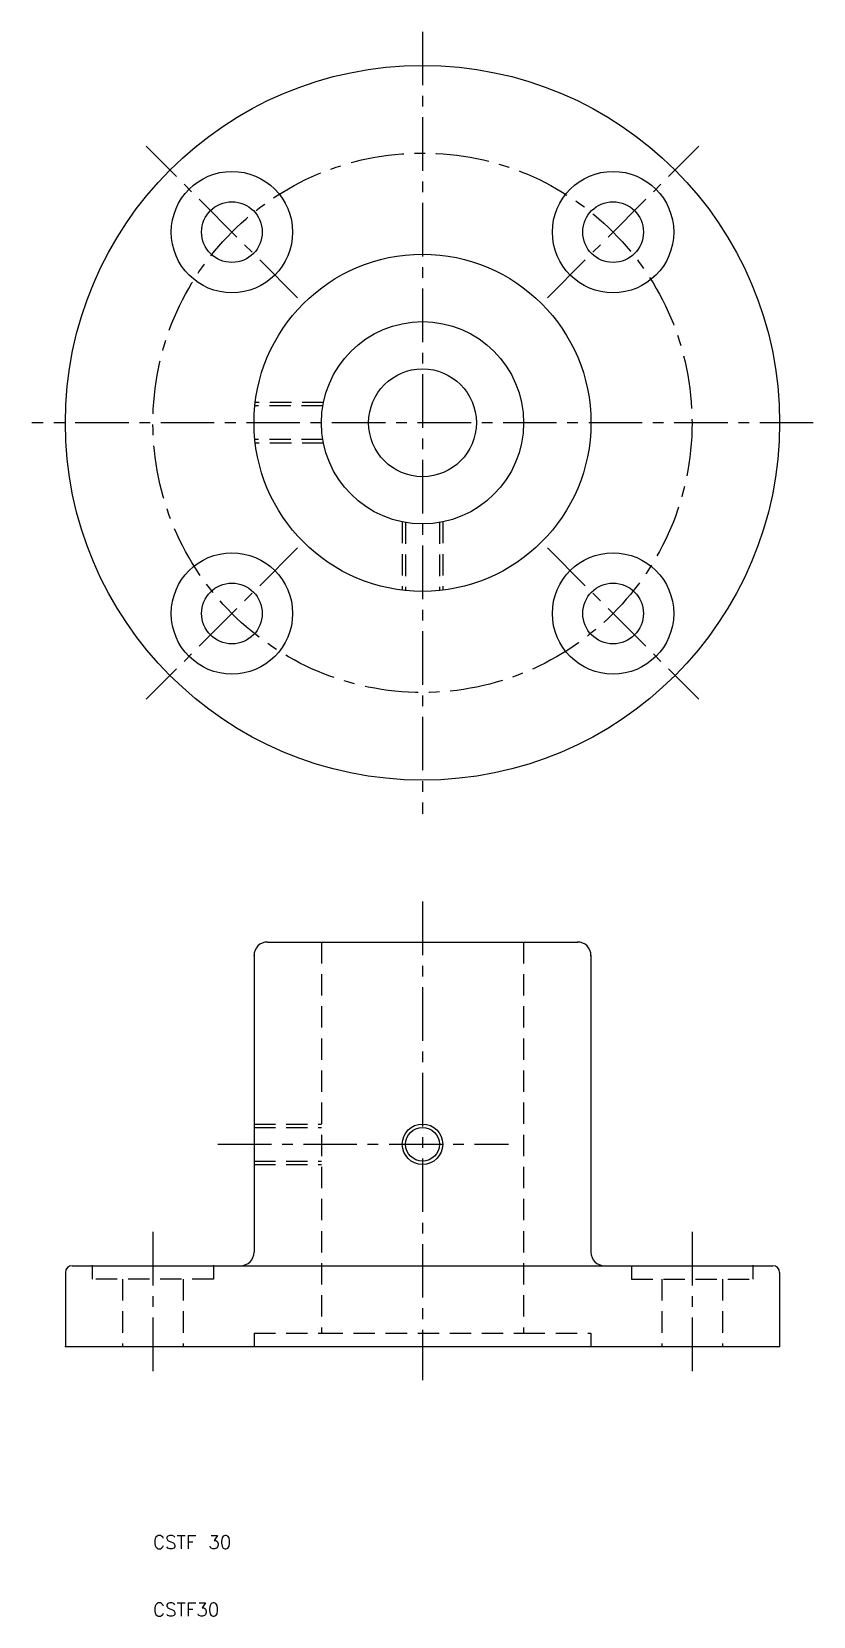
# Model space of a CAD drawing. Extents: x -8 to 108, y 10 to 245.
import ezdxf

# ---------------------------------------------------------------- set-up
doc = ezdxf.new("R2010")
doc.units = 0
doc.header["$LTSCALE"] = 0.25
doc.linetypes.add('CENTER', pattern=[50.8, 31.75, -6.35, 6.35, -6.35])
doc.linetypes.add('DASHED', pattern=[19.05, 12.7, -6.35])
doc.layers.get('0').update_dxf_attribs({"linetype": 'CONTINUOUS'})
doc.layers.add('CENTER', color=1, linetype='CENTER')
doc.styles.get("Standard").update_dxf_attribs({"font": 'txt.shx', "bigfont": 'extfont.shx'})

msp = doc.modelspace()

# ---------------------------------------------------------------- linework, layer by layer
at = {"color": 3, "linetype": 'DASHED'}
for p, q in [((35.21, 189.5), (25.13, 189.5)), ((35.3, 190), (25.18, 190)), ((35.21, 184.5), (25.13, 184.5)), ((35.3, 184), (25.18, 184)), ((47, 172.3), (47, 162.18)), ((47.5, 172.21), (47.5, 162.13)), ((52.5, 172.21), (52.5, 162.13)), ((53, 172.3), (53, 162.18)), ((35, 110), (35, 52)), ((65, 110), (65, 52)), ((25, 83), (35, 83)), ((25, 82.5), (35, 82.5)), ((25, 77.5), (35, 77.5)), ((25, 77), (35, 77)), ((1, 62), (1, 60)), ((19, 62), (19, 60)), ((81, 62), (81, 60)), ((99, 62), (99, 60)), ((19, 60), (1, 60)), ((5.5, 60), (5.5, 50)), ((14.5, 60), (14.5, 50)), ((81, 60), (99, 60)), ((85.5, 60), (85.5, 50)), ((94.5, 60), (94.5, 50)), ((25, 52), (35, 52)), ((25, 52), (25, 50)), ((35, 52), (65, 52)), ((65, 52), (75, 52)), ((75, 52), (75, 50))]:
    msp.add_line(p, q, dxfattribs=at)
for p, q in [((27, 110), (73, 110)), ((25, 108), (25, 64)), ((75, 108), (75, 64)), ((-2, 62), (23, 62)), ((23, 62), (77, 62)), ((77, 62), (102, 62)), ((-3, 61), (-3, 50)), ((103, 61), (103, 50)), ((-3, 50), (103, 50))]:
    msp.add_line(p, q)
for centre, radius in [((50, 187), 53), ((21.72, 215.28), 9), ((78.28, 215.28), 9), ((21.72, 215.28), 4.5), ((78.28, 215.28), 4.5), ((50, 187), 25), ((50, 187), 15), ((50, 187), 8), ((21.72, 158.72), 9), ((78.28, 158.72), 9), ((21.72, 158.72), 4.5), ((78.28, 158.72), 4.5), ((50, 80), 2.5)]:
    msp.add_circle(centre, radius)
at = {"color": 3}
msp.add_circle((50, 80), 3, dxfattribs=at)
for centre, radius, start, end in [((27, 108), 2, 90, 180), ((73, 108), 2, 0, 90), ((23, 64), 2, 270, 0), ((77, 64), 2, 180, 270), ((-2, 61), 1, 90, 180), ((102, 61), 1, 0, 90)]:
    msp.add_arc(centre, radius, start, end)
for p in [(73, 110), (25, 108), (75, 108), (1, 62), (1, 62), (19, 62), (99, 62), (-3, 50), (-3, 50), (5.5, 50), (14.5, 50), (25, 50), (75, 50), (103, 50), (103, 50), (103, 50), (103, 50)]:
    msp.add_point(p)
at = {"layer": 'CENTER', "color": 1, "linetype": 'CENTER'}
for p, q in [((50, 245), (50, 129)), ((31.45, 205.55), (8.99, 228.01)), ((68.55, 205.55), (91.01, 228.01)), ((108, 187), (-8, 187)), ((31.45, 168.45), (8.99, 145.99)), ((68.55, 168.45), (91.01, 145.99)), ((50, 116), (50, 45)), ((19.63, 80), (62.74, 80)), ((10, 67), (10, 45)), ((90, 67), (90, 45))]:
    msp.add_line(p, q, dxfattribs=at)
msp.add_circle((50, 187), 40, dxfattribs=at)

# ---------------------------------------------------------------- texts
for s, p in [('CSTF 30', (10, 20)), ('CSTF30', (10, 10))]:
    msp.add_text(s, height=2).set_placement(p)

doc.saveas('drawing.dxf')
